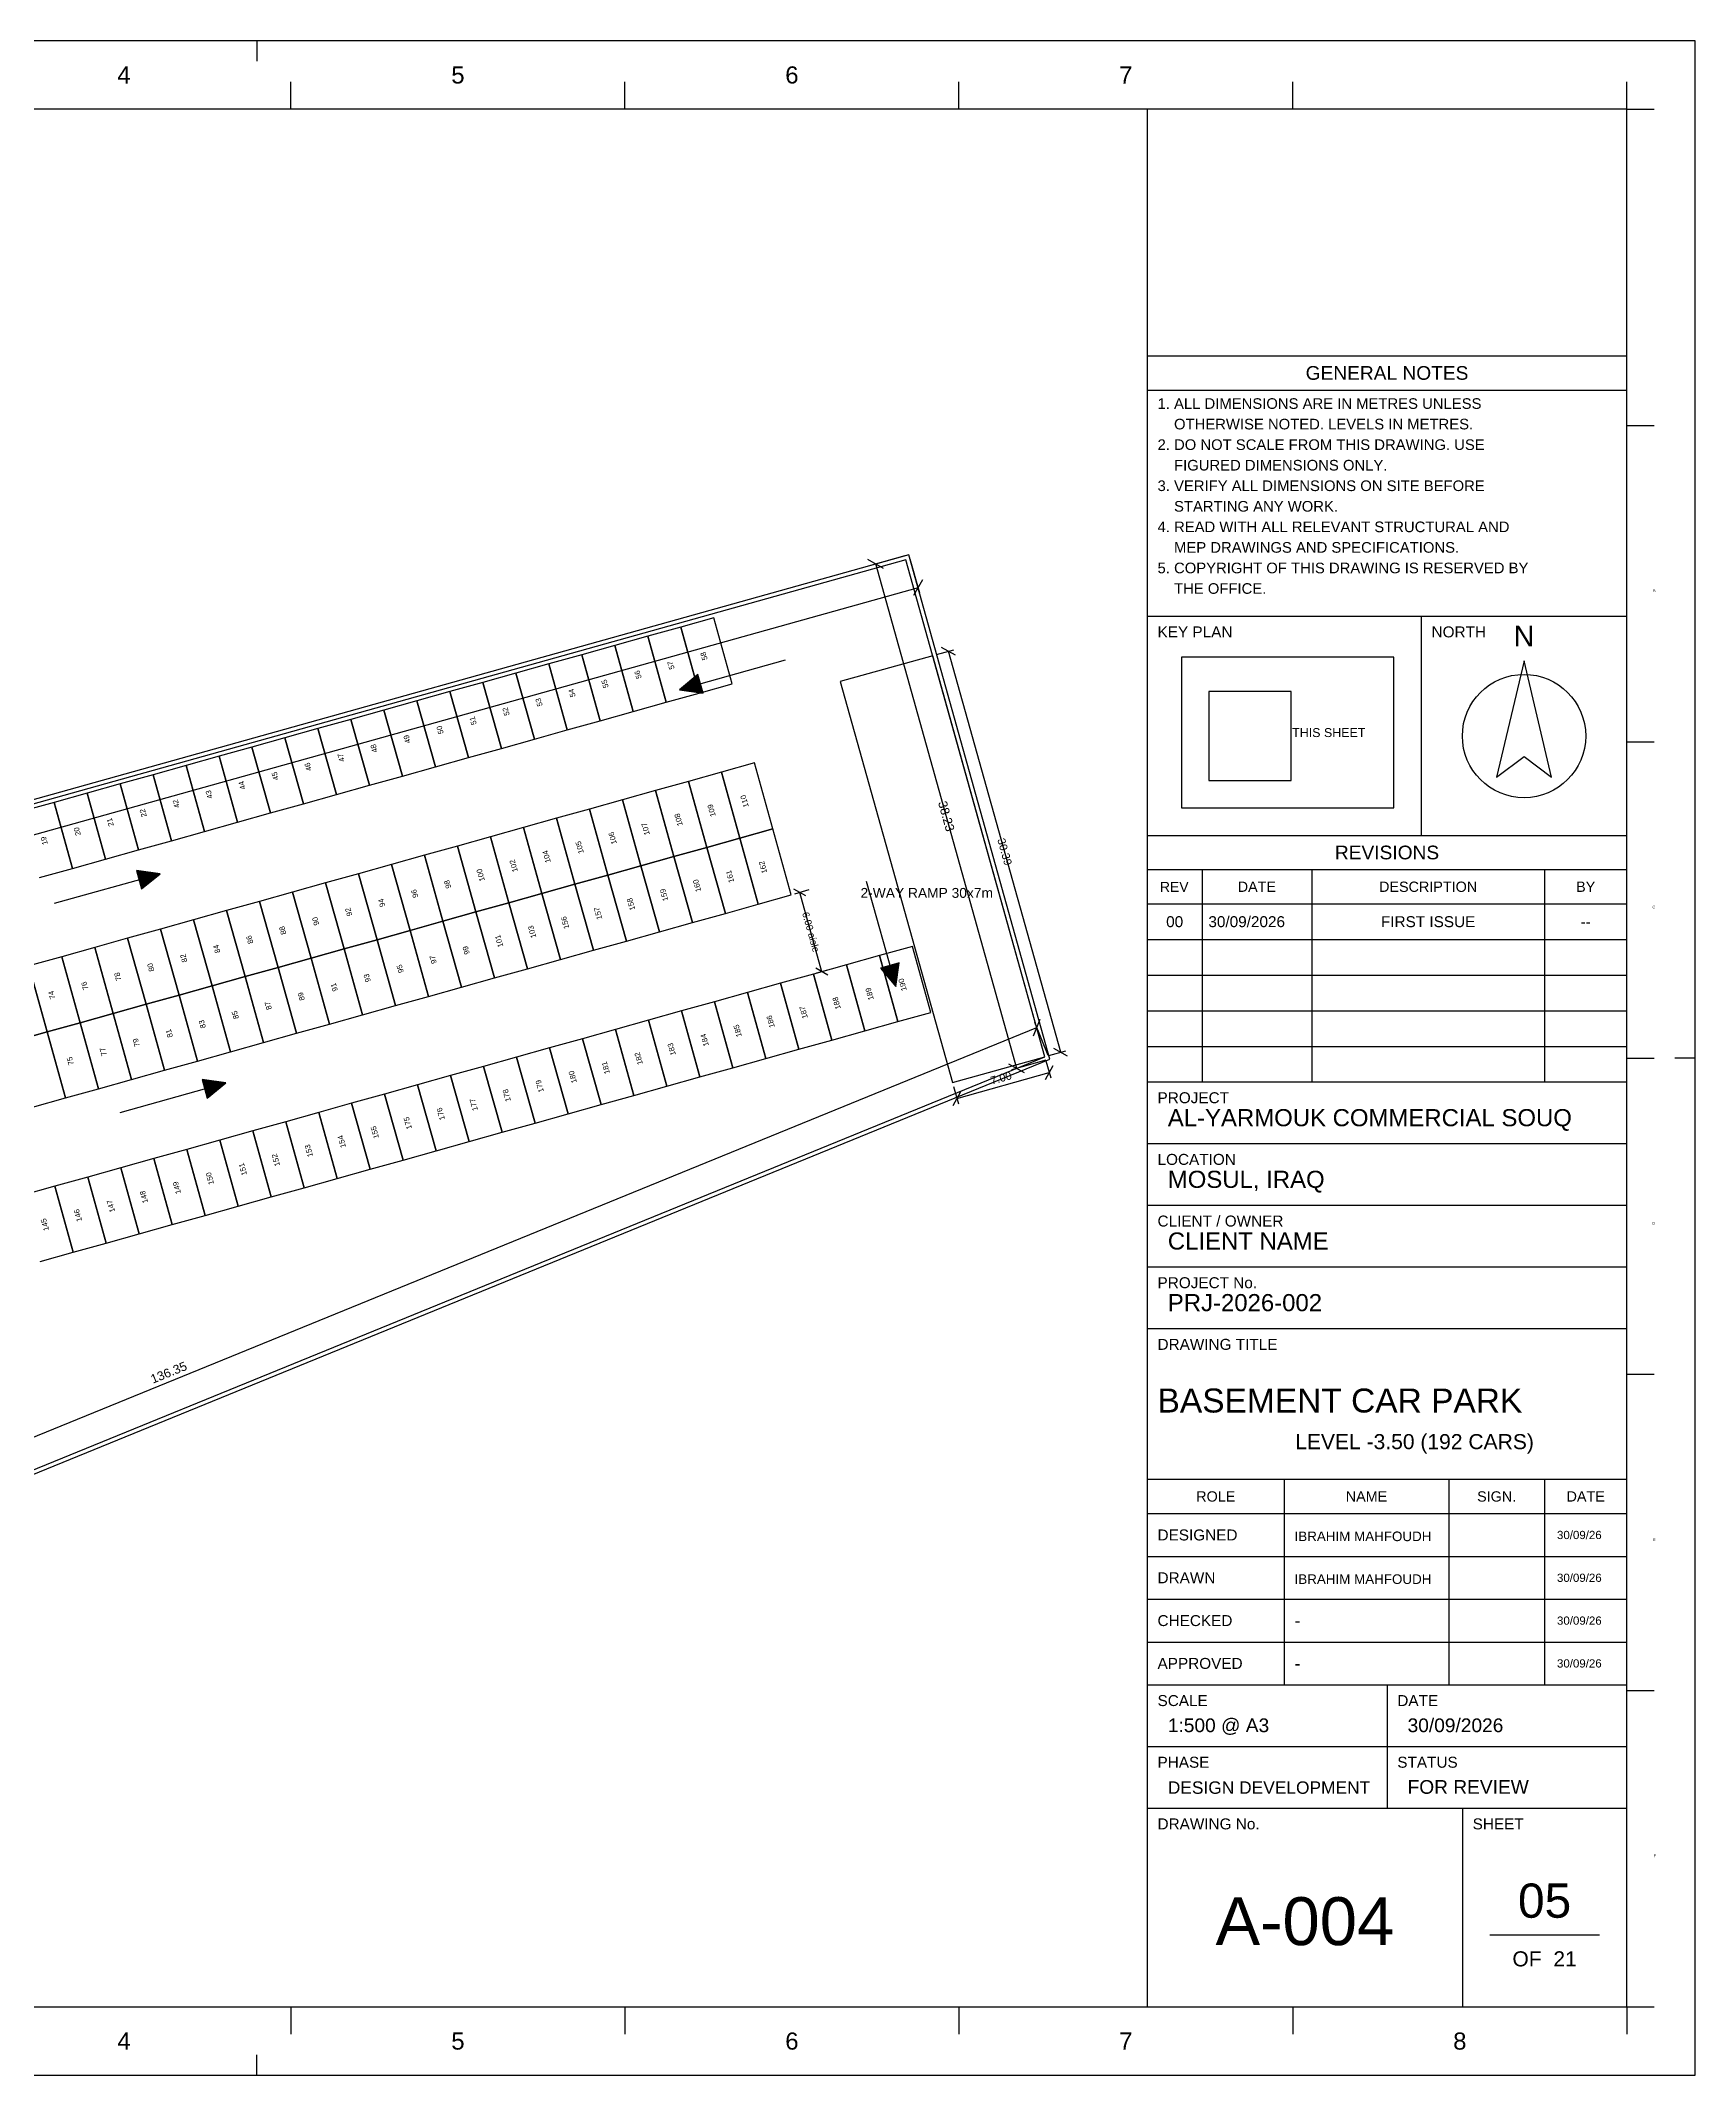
# Model space of a CAD drawing. Header units: metres. Extents: x 0 to 3661, y -5 to 371.
# Drawn here: x 2280.9 to 2401.7, y -5.1 to 143.4 of the extents above; entities that cross this region are included whole.
import ezdxf
from ezdxf.enums import TextEntityAlignment as Align

# ---------------------------------------------------------------- set-up
doc = ezdxf.new("R2010")
doc.units = ezdxf.units.M
doc.header["$MEASUREMENT"] = 0
for name, color, linetype in [('A3_FRAME', 7, 'Continuous'), ('A3_SHEET', 7, 'Continuous'), ('B-ARROW', 3, 'Continuous'), ('B-ARROW-FILL', 97, 'Continuous'), ('B-NUM', 7, 'Continuous'), ('B-RAMP', 30, 'Continuous'), ('B-STALLS', 8, 'Continuous'), ('B-WALL', 7, 'Continuous'), ('DIM', 1, 'Continuous'), ('TB_FIELDS', 7, 'Continuous'), ('TB_HEADINGS', 7, 'Continuous'), ('TB_LABELS', 7, 'Continuous'), ('TB_LINES_THICK', 7, 'Continuous'), ('TB_LINES_THIN', 7, 'Continuous'), ('TB_SYMBOLS', 7, 'Continuous'), ('TEXT', 7, 'Continuous')]:
    doc.layers.add(name, color=color, linetype=linetype)
doc.styles.get("Standard").update_dxf_attribs({"font": 'arial.ttf'})

msp = doc.modelspace()

# ---------------------------------------------------------------- linework, layer by layer
at = {"layer": 'A3_FRAME'}
for p, q in [((2296.695, 143.385), (2296.695, 141.885)), ((2401.695, 69.135), (2400.195, 69.135)), ((2296.695, -5.115), (2296.695, -3.615))]:
    msp.add_line(p, q, dxfattribs=at)
for points in [[(2201.695, -0.115), (2396.695, -0.115), (2396.695, 138.385), (2201.695, 138.385)], [(2361.695, -0.115), (2396.695, -0.115), (2396.695, 138.385), (2361.695, 138.385)]]:
    msp.add_lwpolyline(points, close=True, dxfattribs=at)
at = {"layer": 'A3_SHEET'}
msp.add_lwpolyline([(2191.695, -5.115), (2401.695, -5.115), (2401.695, 143.385), (2191.695, 143.385)], close=True, dxfattribs=at)
at = {"layer": 'B-ARROW'}
for p, q in [((2335.256, 98.164), (2327.552, 96.008)), ((2281.946, 80.43), (2289.65, 82.585)), ((2341.185, 82.05), (2343.34, 74.346)), ((2286.738, 65.156), (2294.442, 67.312))]:
    msp.add_line(p, q, dxfattribs=at)
for points in [[(2327.552, 96.008), (2329.281, 95.765), (2328.904, 97.114)], [(2289.65, 82.585), (2287.92, 82.828), (2288.298, 81.48)], [(2343.34, 74.346), (2343.583, 76.075), (2342.235, 75.698)], [(2294.442, 67.312), (2292.713, 67.555), (2293.09, 66.206)]]:
    msp.add_lwpolyline(points, close=True, dxfattribs=at)
at = {"layer": 'B-ARROW-FILL'}
for points in [[(2327.552, 96.008), (2329.281, 95.765), (2328.904, 97.114)], [(2289.65, 82.585), (2287.92, 82.828), (2288.298, 81.48)], [(2343.34, 74.346), (2343.583, 76.075), (2342.235, 75.698)], [(2294.442, 67.312), (2292.713, 67.555), (2293.09, 66.206)]]:
    msp.add_solid(points, dxfattribs=at)
at = {"layer": 'B-RAMP'}
for p, q in [((2346.034, 98.495), (2339.292, 96.609)), ((2349.477, 86.186), (2346.034, 98.495)), ((2339.292, 96.609), (2347.48, 67.341)), ((2347.48, 67.341), (2354.217, 69.226))]:
    msp.add_line(p, q, dxfattribs=at)
msp.add_lwpolyline([(2347.48, 67.341), (2354.222, 69.227), (2346.034, 98.495), (2339.292, 96.609)], close=True, dxfattribs=at)
at = {"layer": 'B-STALLS'}
for p, q in [((2330.057, 101.263), (2327.65, 100.589)), ((2331.404, 96.447), (2330.057, 101.263)), ((2325.242, 99.915), (2322.834, 99.242)), ((2327.65, 100.589), (2325.242, 99.915)), ((2326.589, 95.1), (2325.242, 99.915)), ((2325.242, 99.915), (2326.589, 95.1)), ((2328.997, 95.774), (2327.65, 100.589)), ((2327.65, 100.589), (2328.997, 95.774)), ((2320.427, 98.568), (2318.019, 97.895)), ((2322.834, 99.242), (2320.427, 98.568)), ((2321.774, 93.753), (2320.427, 98.568)), ((2320.427, 98.568), (2321.774, 93.753)), ((2324.181, 94.427), (2322.834, 99.242)), ((2322.834, 99.242), (2324.181, 94.427)), ((2313.204, 96.548), (2310.797, 95.874)), ((2315.612, 97.221), (2313.204, 96.548)), ((2314.551, 91.733), (2313.204, 96.548)), ((2313.204, 96.548), (2314.551, 91.733)), ((2318.019, 97.895), (2315.612, 97.221)), ((2316.959, 92.406), (2315.612, 97.221)), ((2315.612, 97.221), (2316.959, 92.406)), ((2319.366, 93.08), (2318.019, 97.895)), ((2318.019, 97.895), (2319.366, 93.08)), ((2308.389, 95.2), (2305.981, 94.527)), ((2310.797, 95.874), (2308.389, 95.2)), ((2309.736, 90.385), (2308.389, 95.2)), ((2308.389, 95.2), (2309.736, 90.385)), ((2312.144, 91.059), (2310.797, 95.874)), ((2310.797, 95.874), (2312.144, 91.059)), ((2324.181, 94.427), (2326.589, 95.1)), ((2326.589, 95.1), (2328.997, 95.774)), ((2328.997, 95.774), (2331.404, 96.447)), ((2303.574, 93.853), (2301.166, 93.18)), ((2305.981, 94.527), (2303.574, 93.853)), ((2304.921, 89.038), (2303.574, 93.853)), ((2303.574, 93.853), (2304.921, 89.038)), ((2307.329, 89.712), (2305.981, 94.527)), ((2305.981, 94.527), (2307.329, 89.712)), ((2319.366, 93.08), (2321.774, 93.753)), ((2321.774, 93.753), (2324.181, 94.427)), ((2298.759, 92.506), (2296.351, 91.833)), ((2301.166, 93.18), (2298.759, 92.506)), ((2300.106, 87.691), (2298.759, 92.506)), ((2298.759, 92.506), (2300.106, 87.691)), ((2302.514, 88.365), (2301.166, 93.18)), ((2301.166, 93.18), (2302.514, 88.365)), ((2314.551, 91.733), (2316.959, 92.406)), ((2316.959, 92.406), (2319.366, 93.08)), ((2293.944, 91.159), (2291.536, 90.486)), ((2296.351, 91.833), (2293.944, 91.159)), ((2295.291, 86.344), (2293.944, 91.159)), ((2293.944, 91.159), (2295.291, 86.344)), ((2297.698, 87.018), (2296.351, 91.833)), ((2296.351, 91.833), (2297.698, 87.018)), ((2309.736, 90.385), (2312.144, 91.059)), ((2312.144, 91.059), (2314.551, 91.733)), ((2333.021, 90.669), (2330.613, 89.996)), ((2334.368, 85.854), (2333.021, 90.669)), ((2286.721, 89.139), (2284.313, 88.465)), ((2289.129, 89.812), (2286.721, 89.139)), ((2288.068, 84.323), (2286.721, 89.139)), ((2286.721, 89.139), (2288.068, 84.323)), ((2291.536, 90.486), (2289.129, 89.812)), ((2290.476, 84.997), (2289.129, 89.812)), ((2289.129, 89.812), (2290.476, 84.997)), ((2292.883, 85.67), (2291.536, 90.486)), ((2291.536, 90.486), (2292.883, 85.67)), ((2304.921, 89.038), (2307.329, 89.712)), ((2307.329, 89.712), (2309.736, 90.385)), ((2328.206, 89.322), (2325.798, 88.649)), ((2330.613, 89.996), (2328.206, 89.322)), ((2329.553, 84.507), (2328.206, 89.322)), ((2328.206, 89.322), (2329.553, 84.507)), ((2331.96, 85.181), (2330.613, 89.996)), ((2330.613, 89.996), (2331.96, 85.181)), ((2281.906, 87.791), (2279.498, 87.118)), ((2284.313, 88.465), (2281.906, 87.791)), ((2283.253, 82.976), (2281.906, 87.791)), ((2281.906, 87.791), (2283.253, 82.976)), ((2285.661, 83.65), (2284.313, 88.465)), ((2284.313, 88.465), (2285.661, 83.65)), ((2297.698, 87.018), (2300.106, 87.691)), ((2300.106, 87.691), (2302.514, 88.365)), ((2302.514, 88.365), (2304.921, 89.038)), ((2323.391, 87.975), (2320.983, 87.301)), ((2325.798, 88.649), (2323.391, 87.975)), ((2324.738, 83.16), (2323.391, 87.975)), ((2323.391, 87.975), (2324.738, 83.16)), ((2327.145, 83.834), (2325.798, 88.649)), ((2325.798, 88.649), (2327.145, 83.834)), ((2292.883, 85.67), (2295.291, 86.344)), ((2295.291, 86.344), (2297.698, 87.018)), ((2318.575, 86.628), (2316.168, 85.954)), ((2320.983, 87.301), (2318.575, 86.628)), ((2319.922, 81.813), (2318.575, 86.628)), ((2318.575, 86.628), (2319.922, 81.813)), ((2322.33, 82.486), (2320.983, 87.301)), ((2320.983, 87.301), (2322.33, 82.486)), ((2288.068, 84.323), (2290.476, 84.997)), ((2290.476, 84.997), (2292.883, 85.67)), ((2313.76, 85.281), (2311.353, 84.607)), ((2316.168, 85.954), (2313.76, 85.281)), ((2315.107, 80.466), (2313.76, 85.281)), ((2313.76, 85.281), (2315.107, 80.466)), ((2317.515, 81.139), (2316.168, 85.954)), ((2316.168, 85.954), (2317.515, 81.139)), ((2329.553, 84.507), (2331.96, 85.181)), ((2331.96, 85.181), (2329.553, 84.507)), ((2331.96, 85.181), (2334.368, 85.854)), ((2334.368, 85.854), (2331.96, 85.181)), ((2333.307, 80.365), (2331.96, 85.181)), ((2331.96, 85.181), (2333.307, 80.365)), ((2335.715, 81.039), (2334.368, 85.854)), ((2283.253, 82.976), (2285.661, 83.65)), ((2285.661, 83.65), (2288.068, 84.323)), ((2306.538, 83.26), (2304.13, 82.587)), ((2308.945, 83.934), (2306.538, 83.26)), ((2307.885, 78.445), (2306.538, 83.26)), ((2306.538, 83.26), (2307.885, 78.445)), ((2311.353, 84.607), (2308.945, 83.934)), ((2310.292, 79.119), (2308.945, 83.934)), ((2308.945, 83.934), (2310.292, 79.119)), ((2312.7, 79.792), (2311.353, 84.607)), ((2311.353, 84.607), (2312.7, 79.792)), ((2324.738, 83.16), (2327.145, 83.834)), ((2327.145, 83.834), (2324.738, 83.16)), ((2327.145, 83.834), (2329.553, 84.507)), ((2329.553, 84.507), (2327.145, 83.834)), ((2328.492, 79.018), (2327.145, 83.834)), ((2327.145, 83.834), (2328.492, 79.018)), ((2330.9, 79.692), (2329.553, 84.507)), ((2329.553, 84.507), (2330.9, 79.692)), ((2280.845, 82.303), (2283.253, 82.976)), ((2301.722, 81.913), (2299.315, 81.24)), ((2304.13, 82.587), (2301.722, 81.913)), ((2303.07, 77.098), (2301.722, 81.913)), ((2301.722, 81.913), (2303.07, 77.098)), ((2305.477, 77.771), (2304.13, 82.587)), ((2304.13, 82.587), (2305.477, 77.771)), ((2317.515, 81.139), (2319.922, 81.813)), ((2319.922, 81.813), (2317.515, 81.139)), ((2319.922, 81.813), (2322.33, 82.486)), ((2322.33, 82.486), (2319.922, 81.813)), ((2321.27, 76.998), (2319.922, 81.813)), ((2319.922, 81.813), (2321.27, 76.998)), ((2322.33, 82.486), (2324.738, 83.16)), ((2324.738, 83.16), (2322.33, 82.486)), ((2323.677, 77.671), (2322.33, 82.486)), ((2322.33, 82.486), (2323.677, 77.671)), ((2326.085, 78.345), (2324.738, 83.16)), ((2324.738, 83.16), (2326.085, 78.345)), ((2296.907, 80.566), (2294.5, 79.892)), ((2299.315, 81.24), (2296.907, 80.566)), ((2298.255, 75.751), (2296.907, 80.566)), ((2296.907, 80.566), (2298.255, 75.751)), ((2300.662, 76.424), (2299.315, 81.24)), ((2299.315, 81.24), (2300.662, 76.424)), ((2312.7, 79.792), (2315.107, 80.466)), ((2315.107, 80.466), (2312.7, 79.792)), ((2315.107, 80.466), (2317.515, 81.139)), ((2317.515, 81.139), (2315.107, 80.466)), ((2316.454, 75.651), (2315.107, 80.466)), ((2315.107, 80.466), (2316.454, 75.651)), ((2318.862, 76.324), (2317.515, 81.139)), ((2317.515, 81.139), (2318.862, 76.324)), ((2330.9, 79.692), (2333.307, 80.365)), ((2333.307, 80.365), (2335.715, 81.039)), ((2292.092, 79.219), (2289.685, 78.545)), ((2294.5, 79.892), (2292.092, 79.219)), ((2293.439, 74.404), (2292.092, 79.219)), ((2292.092, 79.219), (2293.439, 74.404)), ((2295.847, 75.077), (2294.5, 79.892)), ((2294.5, 79.892), (2295.847, 75.077)), ((2307.885, 78.445), (2310.292, 79.119)), ((2310.292, 79.119), (2307.885, 78.445)), ((2310.292, 79.119), (2312.7, 79.792)), ((2312.7, 79.792), (2310.292, 79.119)), ((2311.639, 74.304), (2310.292, 79.119)), ((2310.292, 79.119), (2311.639, 74.304)), ((2314.047, 74.977), (2312.7, 79.792)), ((2312.7, 79.792), (2314.047, 74.977)), ((2326.085, 78.345), (2328.492, 79.018)), ((2328.492, 79.018), (2330.9, 79.692)), ((2287.277, 77.872), (2284.87, 77.198)), ((2289.685, 78.545), (2287.277, 77.872)), ((2288.624, 73.057), (2287.277, 77.872)), ((2287.277, 77.872), (2288.624, 73.057)), ((2291.032, 73.73), (2289.685, 78.545)), ((2289.685, 78.545), (2291.032, 73.73)), ((2303.07, 77.098), (2305.477, 77.771)), ((2305.477, 77.771), (2303.07, 77.098)), ((2305.477, 77.771), (2307.885, 78.445)), ((2307.885, 78.445), (2305.477, 77.771)), ((2306.824, 72.956), (2305.477, 77.771)), ((2305.477, 77.771), (2306.824, 72.956)), ((2309.232, 73.63), (2307.885, 78.445)), ((2307.885, 78.445), (2309.232, 73.63)), ((2321.27, 76.998), (2323.677, 77.671)), ((2323.677, 77.671), (2326.085, 78.345)), ((2344.554, 77.282), (2342.147, 76.608)), ((2345.901, 72.466), (2344.554, 77.282)), ((2282.462, 76.525), (2280.054, 75.851)), ((2281.402, 71.036), (2280.054, 75.851)), ((2280.054, 75.851), (2281.402, 71.036)), ((2284.87, 77.198), (2282.462, 76.525)), ((2283.809, 71.71), (2282.462, 76.525)), ((2282.462, 76.525), (2283.809, 71.71)), ((2286.217, 72.383), (2284.87, 77.198)), ((2284.87, 77.198), (2286.217, 72.383)), ((2295.847, 75.077), (2298.255, 75.751)), ((2298.255, 75.751), (2295.847, 75.077)), ((2298.255, 75.751), (2300.662, 76.424)), ((2300.662, 76.424), (2298.255, 75.751)), ((2299.602, 70.936), (2298.255, 75.751)), ((2298.255, 75.751), (2299.602, 70.936)), ((2300.662, 76.424), (2303.07, 77.098)), ((2303.07, 77.098), (2300.662, 76.424)), ((2302.009, 71.609), (2300.662, 76.424)), ((2300.662, 76.424), (2302.009, 71.609)), ((2304.417, 72.283), (2303.07, 77.098)), ((2303.07, 77.098), (2304.417, 72.283)), ((2316.454, 75.651), (2318.862, 76.324)), ((2318.862, 76.324), (2321.27, 76.998)), ((2339.739, 75.935), (2337.331, 75.261)), ((2342.147, 76.608), (2339.739, 75.935)), ((2341.086, 71.119), (2339.739, 75.935)), ((2339.739, 75.935), (2341.086, 71.119)), ((2343.494, 71.793), (2342.147, 76.608)), ((2342.147, 76.608), (2343.494, 71.793)), ((2291.032, 73.73), (2293.439, 74.404)), ((2293.439, 74.404), (2291.032, 73.73)), ((2293.439, 74.404), (2295.847, 75.077)), ((2295.847, 75.077), (2293.439, 74.404)), ((2294.786, 69.589), (2293.439, 74.404)), ((2293.439, 74.404), (2294.786, 69.589)), ((2297.194, 70.262), (2295.847, 75.077)), ((2295.847, 75.077), (2297.194, 70.262)), ((2309.232, 73.63), (2311.639, 74.304)), ((2311.639, 74.304), (2314.047, 74.977)), ((2314.047, 74.977), (2316.454, 75.651)), ((2334.924, 74.587), (2332.516, 73.914)), ((2337.331, 75.261), (2334.924, 74.587)), ((2336.271, 69.772), (2334.924, 74.587)), ((2334.924, 74.587), (2336.271, 69.772)), ((2338.679, 70.446), (2337.331, 75.261)), ((2337.331, 75.261), (2338.679, 70.446)), ((2286.217, 72.383), (2288.624, 73.057)), ((2288.624, 73.057), (2286.217, 72.383)), ((2288.624, 73.057), (2291.032, 73.73)), ((2291.032, 73.73), (2288.624, 73.057)), ((2289.971, 68.241), (2288.624, 73.057)), ((2288.624, 73.057), (2289.971, 68.241)), ((2292.379, 68.915), (2291.032, 73.73)), ((2291.032, 73.73), (2292.379, 68.915)), ((2304.417, 72.283), (2306.824, 72.956)), ((2306.824, 72.956), (2309.232, 73.63)), ((2330.109, 73.24), (2327.701, 72.567)), ((2332.516, 73.914), (2330.109, 73.24)), ((2331.456, 68.425), (2330.109, 73.24)), ((2330.109, 73.24), (2331.456, 68.425)), ((2333.863, 69.099), (2332.516, 73.914)), ((2332.516, 73.914), (2333.863, 69.099)), ((2281.402, 71.036), (2283.809, 71.71)), ((2283.809, 71.71), (2281.402, 71.036)), ((2283.809, 71.71), (2286.217, 72.383)), ((2286.217, 72.383), (2283.809, 71.71)), ((2285.156, 66.894), (2283.809, 71.71)), ((2283.809, 71.71), (2285.156, 66.894)), ((2287.564, 67.568), (2286.217, 72.383)), ((2286.217, 72.383), (2287.564, 67.568)), ((2299.602, 70.936), (2302.009, 71.609)), ((2302.009, 71.609), (2304.417, 72.283)), ((2325.294, 71.893), (2322.886, 71.22)), ((2327.701, 72.567), (2325.294, 71.893)), ((2326.641, 67.078), (2325.294, 71.893)), ((2325.294, 71.893), (2326.641, 67.078)), ((2329.048, 67.752), (2327.701, 72.567)), ((2327.701, 72.567), (2329.048, 67.752)), ((2341.086, 71.119), (2343.494, 71.793)), ((2343.494, 71.793), (2345.901, 72.466)), ((2278.994, 70.362), (2281.402, 71.036)), ((2281.402, 71.036), (2278.994, 70.362)), ((2282.749, 66.221), (2281.402, 71.036)), ((2281.402, 71.036), (2282.749, 66.221)), ((2294.786, 69.589), (2297.194, 70.262)), ((2297.194, 70.262), (2299.602, 70.936)), ((2318.071, 69.872), (2315.663, 69.199)), ((2320.479, 70.546), (2318.071, 69.872)), ((2319.418, 65.057), (2318.071, 69.872)), ((2318.071, 69.872), (2319.418, 65.057)), ((2322.886, 71.22), (2320.479, 70.546)), ((2321.826, 65.731), (2320.479, 70.546)), ((2320.479, 70.546), (2321.826, 65.731)), ((2324.233, 66.405), (2322.886, 71.22)), ((2322.886, 71.22), (2324.233, 66.405)), ((2336.271, 69.772), (2338.679, 70.446)), ((2338.679, 70.446), (2341.086, 71.119)), ((2289.971, 68.241), (2292.379, 68.915)), ((2292.379, 68.915), (2294.786, 69.589)), ((2313.256, 68.525), (2310.848, 67.852)), ((2315.663, 69.199), (2313.256, 68.525)), ((2314.603, 63.71), (2313.256, 68.525)), ((2313.256, 68.525), (2314.603, 63.71)), ((2317.011, 64.384), (2315.663, 69.199)), ((2315.663, 69.199), (2317.011, 64.384)), ((2329.048, 67.752), (2331.456, 68.425)), ((2331.456, 68.425), (2333.863, 69.099)), ((2333.863, 69.099), (2336.271, 69.772)), ((2282.749, 66.221), (2285.156, 66.894)), ((2285.156, 66.894), (2287.564, 67.568)), ((2287.564, 67.568), (2289.971, 68.241)), ((2308.441, 67.178), (2306.033, 66.505)), ((2310.848, 67.852), (2308.441, 67.178)), ((2309.788, 62.363), (2308.441, 67.178)), ((2308.441, 67.178), (2309.788, 62.363)), ((2312.195, 63.037), (2310.848, 67.852)), ((2310.848, 67.852), (2312.195, 63.037)), ((2324.233, 66.405), (2326.641, 67.078)), ((2326.641, 67.078), (2329.048, 67.752)), ((2280.341, 65.547), (2282.749, 66.221)), ((2303.626, 65.831), (2301.218, 65.158)), ((2306.033, 66.505), (2303.626, 65.831)), ((2304.973, 61.016), (2303.626, 65.831)), ((2303.626, 65.831), (2304.973, 61.016)), ((2307.38, 61.69), (2306.033, 66.505)), ((2306.033, 66.505), (2307.38, 61.69)), ((2319.418, 65.057), (2321.826, 65.731)), ((2321.826, 65.731), (2324.233, 66.405)), ((2298.811, 64.484), (2296.403, 63.811)), ((2301.218, 65.158), (2298.811, 64.484)), ((2300.158, 59.669), (2298.811, 64.484)), ((2298.811, 64.484), (2300.158, 59.669)), ((2302.565, 60.342), (2301.218, 65.158)), ((2301.218, 65.158), (2302.565, 60.342)), ((2314.603, 63.71), (2317.011, 64.384)), ((2317.011, 64.384), (2319.418, 65.057)), ((2291.588, 62.463), (2289.18, 61.79)), ((2293.995, 63.137), (2291.588, 62.463)), ((2292.935, 57.648), (2291.588, 62.463)), ((2291.588, 62.463), (2292.935, 57.648)), ((2296.403, 63.811), (2293.995, 63.137)), ((2295.343, 58.322), (2293.995, 63.137)), ((2293.995, 63.137), (2295.343, 58.322)), ((2297.75, 58.995), (2296.403, 63.811)), ((2296.403, 63.811), (2297.75, 58.995)), ((2309.788, 62.363), (2312.195, 63.037)), ((2312.195, 63.037), (2314.603, 63.71)), ((2286.773, 61.116), (2284.365, 60.443)), ((2289.18, 61.79), (2286.773, 61.116)), ((2288.12, 56.301), (2286.773, 61.116)), ((2286.773, 61.116), (2288.12, 56.301)), ((2290.527, 56.975), (2289.18, 61.79)), ((2289.18, 61.79), (2290.527, 56.975)), ((2302.565, 60.342), (2304.973, 61.016)), ((2304.973, 61.016), (2307.38, 61.69)), ((2307.38, 61.69), (2309.788, 62.363)), ((2281.958, 59.769), (2279.55, 59.096)), ((2284.365, 60.443), (2281.958, 59.769)), ((2283.305, 54.954), (2281.958, 59.769)), ((2281.958, 59.769), (2283.305, 54.954)), ((2285.712, 55.628), (2284.365, 60.443)), ((2284.365, 60.443), (2285.712, 55.628)), ((2297.75, 58.995), (2300.158, 59.669)), ((2300.158, 59.669), (2302.565, 60.342)), ((2292.935, 57.648), (2295.343, 58.322)), ((2295.343, 58.322), (2297.75, 58.995)), ((2288.12, 56.301), (2290.527, 56.975)), ((2290.527, 56.975), (2292.935, 57.648)), ((2280.897, 54.281), (2283.305, 54.954)), ((2283.305, 54.954), (2285.712, 55.628)), ((2285.712, 55.628), (2288.12, 56.301))]:
    msp.add_line(p, q, dxfattribs=at)
at = {"layer": 'B-WALL'}
for points in [[(2206.506, 67.321), (2221.301, 15.534), (2228.345, 17.509), (2354.578, 69.047), (2344.288, 105.868)], [(2206.878, 67.113), (2221.508, 15.903), (2228.248, 17.793), (2354.218, 69.223), (2344.08, 105.498)]]:
    msp.add_lwpolyline(points, close=True, dxfattribs=at)
at = {"layer": 'DIM'}
for p, q in [((2342.451, 104.874), (2341.31, 105.516)), ((2343.999, 105.787), (2341.495, 105.087)), ((2344.369, 105.579), (2345.069, 103.075)), ((2352.171, 68.374), (2341.88, 105.195)), ((2345.283, 104.031), (2344.641, 102.89)), ((2344.962, 103.46), (2207.18, 64.913)), ((2346.322, 98.575), (2347.574, 98.926)), ((2347.696, 98.532), (2346.682, 99.103)), ((2355.377, 69.55), (2347.189, 98.818)), ((2336.775, 80.962), (2335.888, 81.461)), ((2337.005, 81.4), (2335.946, 81.104)), ((2337.948, 75.433), (2336.331, 81.211)), ((2338.391, 75.184), (2337.504, 75.683)), ((2338.622, 75.622), (2337.563, 75.326)), ((2227.4, 19.824), (2353.633, 71.361)), ((2353.38, 70.758), (2353.887, 71.965)), ((2354.465, 69.324), (2353.482, 71.732)), ((2355.884, 69.265), (2354.87, 69.836)), ((2352.741, 68.053), (2351.6, 68.695)), ((2354.289, 68.966), (2351.785, 68.266)), ((2354.26, 67.564), (2354.83, 68.578)), ((2354.302, 68.938), (2354.653, 67.686)), ((2354.511, 69.308), (2355.762, 69.658)), ((2347.561, 67.052), (2347.912, 65.8)), ((2347.804, 66.185), (2354.545, 68.071)), ((2347.518, 65.678), (2348.089, 66.692))]:
    msp.add_line(p, q, dxfattribs=at)
at = {"layer": 'TB_LINES_THICK'}
for p, q in [((2361.695, 120.385), (2396.695, 120.385)), ((2361.695, 101.385), (2396.695, 101.385)), ((2361.695, 85.385), (2396.695, 85.385)), ((2361.695, 67.385), (2396.695, 67.385)), ((2361.695, 49.385), (2396.695, 49.385)), ((2361.695, 38.385), (2396.695, 38.385)), ((2361.695, 23.385), (2396.695, 23.385)), ((2361.695, 14.385), (2396.695, 14.385))]:
    msp.add_line(p, q, dxfattribs=at)
at = {"layer": 'TB_LINES_THIN'}
for p, q in [((2299.195, 138.385), (2299.195, 140.385)), ((2323.57, 138.385), (2323.57, 140.385)), ((2347.945, 138.385), (2347.945, 140.385)), ((2372.32, 138.385), (2372.32, 140.385)), ((2396.695, 138.385), (2396.695, 140.385)), ((2396.695, 138.385), (2398.695, 138.385)), ((2361.695, 117.885), (2396.695, 117.885)), ((2396.695, 115.302), (2398.695, 115.302)), ((2381.695, 101.385), (2381.695, 85.385)), ((2396.695, 92.218), (2398.695, 92.218)), ((2361.695, 82.885), (2396.695, 82.885)), ((2365.695, 82.885), (2365.695, 67.385)), ((2373.695, 82.885), (2373.695, 67.385)), ((2390.695, 82.885), (2390.695, 67.385)), ((2361.695, 80.385), (2396.695, 80.385)), ((2361.695, 77.785), (2396.695, 77.785)), ((2361.695, 75.185), (2396.695, 75.185)), ((2361.695, 72.585), (2396.695, 72.585)), ((2361.695, 69.985), (2396.695, 69.985)), ((2396.695, 69.135), (2398.695, 69.135)), ((2361.695, 62.885), (2396.695, 62.885)), ((2361.695, 58.385), (2396.695, 58.385)), ((2361.695, 53.885), (2396.695, 53.885)), ((2396.695, 46.052), (2398.695, 46.052)), ((2371.695, 38.385), (2371.695, 23.385)), ((2383.695, 38.385), (2383.695, 23.385)), ((2390.695, 38.385), (2390.695, 23.385)), ((2361.695, 35.885), (2396.695, 35.885)), ((2361.695, 32.76), (2396.695, 32.76)), ((2361.695, 29.635), (2396.695, 29.635)), ((2361.695, 26.51), (2396.695, 26.51)), ((2379.195, 23.385), (2379.195, 14.385)), ((2396.695, 22.968), (2398.695, 22.968)), ((2361.695, 18.885), (2396.695, 18.885)), ((2384.695, 14.385), (2384.695, -0.115)), ((2386.695, 5.135), (2394.695, 5.135)), ((2299.195, -0.115), (2299.195, -2.115)), ((2323.57, -0.115), (2323.57, -2.115)), ((2347.945, -0.115), (2347.945, -2.115)), ((2372.32, -0.115), (2372.32, -2.115)), ((2396.695, -0.115), (2396.695, -2.115)), ((2396.695, -0.115), (2398.695, -0.115))]:
    msp.add_line(p, q, dxfattribs=at)
for points in [[(2364.195, 87.385), (2379.695, 87.385), (2379.695, 98.385), (2364.195, 98.385)], [(2366.195, 89.385), (2372.195, 89.385), (2372.195, 95.885), (2366.195, 95.885)]]:
    msp.add_lwpolyline(points, close=True, dxfattribs=at)
at = {"layer": 'TB_SYMBOLS'}
msp.add_lwpolyline([(2389.195, 98.135), (2387.195, 89.635), (2389.195, 91.135), (2391.195, 89.635)], close=True, dxfattribs=at)
msp.add_circle((2389.195, 92.635), 4.5, dxfattribs=at)

# ---------------------------------------------------------------- texts
at = {"layer": 'B-NUM'}
for s, p in [('57', (2327.119, 97.845)), ('58', (2329.527, 98.518)), ('55', (2322.304, 96.497)), ('56', (2324.712, 97.171)), ('53', (2317.489, 95.15)), ('54', (2319.897, 95.824)), ('51', (2312.674, 93.803)), ('52', (2315.081, 94.477)), ('49', (2307.859, 92.456)), ('50', (2310.266, 93.13)), ('46', (2300.636, 90.436)), ('47', (2303.044, 91.109)), ('48', (2305.451, 91.783)), ('44', (2295.821, 89.088)), ('45', (2298.229, 89.762)), ('42', (2291.006, 87.741)), ('43', (2293.413, 88.415)), ('109', (2330.083, 87.251)), ('110', (2332.49, 87.925)), ('21', (2286.191, 86.394)), ('22', (2288.598, 87.068)), ('107', (2325.268, 85.904)), ('108', (2327.675, 86.578)), ('19', (2281.376, 85.047)), ('20', (2283.783, 85.721)), ('105', (2320.453, 84.557)), ('106', (2322.86, 85.231)), ('102', (2315.638, 83.21)), ('104', (2318.045, 83.884)), ('162', (2333.838, 83.11)), ('98', (2310.822, 81.863)), ('100', (2313.23, 82.537)), ('160', (2329.022, 81.763)), ('161', (2331.43, 82.436)), ('94', (2306.007, 80.516)), ('96', (2308.415, 81.189)), ('158', (2324.207, 80.416)), ('159', (2326.615, 81.089)), ('88', (2298.785, 78.495)), ('90', (2301.192, 79.169)), ('92', (2303.6, 79.842)), ('103', (2316.985, 78.395)), ('156', (2319.392, 79.068)), ('157', (2321.8, 79.742)), ('84', (2293.97, 77.148)), ('86', (2296.377, 77.822)), ('99', (2312.17, 77.048)), ('101', (2314.577, 77.721)), ('80', (2289.154, 75.801)), ('82', (2291.562, 76.474)), ('95', (2307.354, 75.701)), ('97', (2309.762, 76.374)), ('76', (2284.339, 74.454)), ('78', (2286.747, 75.127)), ('91', (2302.539, 74.354)), ('93', (2304.947, 75.027)), ('189', (2341.616, 73.864)), ('190', (2344.024, 74.537)), ('74', (2281.932, 73.78)), ('87', (2297.724, 73.007)), ('89', (2300.132, 73.68)), ('187', (2336.801, 72.517)), ('188', (2339.209, 73.19)), ('83', (2292.909, 71.659)), ('85', (2295.317, 72.333)), ('185', (2331.986, 71.169)), ('186', (2334.394, 71.843)), ('77', (2285.686, 69.639)), ('79', (2288.094, 70.312)), ('81', (2290.502, 70.986)), ('183', (2327.171, 69.822)), ('184', (2329.579, 70.496)), ('75', (2283.279, 68.965)), ('181', (2322.356, 68.475)), ('182', (2324.763, 69.149)), ('178', (2315.133, 66.455)), ('179', (2317.541, 67.128)), ('180', (2319.948, 67.802)), ('176', (2310.318, 65.108)), ('177', (2312.726, 65.781)), ('155', (2305.503, 63.76)), ('175', (2307.911, 64.434)), ('153', (2300.688, 62.413)), ('154', (2303.095, 63.087)), ('151', (2295.873, 61.066)), ('152', (2298.28, 61.74)), ('148', (2288.65, 59.045)), ('149', (2291.058, 59.719)), ('150', (2293.465, 60.393)), ('146', (2283.835, 57.698)), ('147', (2286.243, 58.372)), ('145', (2281.427, 57.025))]:
    msp.add_text(s, height=0.396, rotation=105.6299, dxfattribs=at).set_placement(p, align=Align.CENTER)
at = {"layer": 'DIM'}
for s, height, rotation, p in [('38.23', 0.648, -74.3861, (2346.722, 86.699)), ('30.39', 0.576, -74.3701, (2351.014, 84.109)), ('6.00 aisle', 0.504, -74.3701, (2336.904, 78.256)), ('7.00', 0.576, 15.6299, (2351.099, 67.398)), ('136.35', 0.648, 22.2088, (2290.398, 45.884))]:
    msp.add_text(s, height=height, rotation=rotation, dxfattribs=at).set_placement(p, align=Align.CENTER)
at = {"layer": 'TB_FIELDS'}
for s, height, p in [('1. ALL DIMENSIONS ARE IN METRES UNLESS', 0.775, (2362.445, 116.514)), ('    OTHERWISE NOTED. LEVELS IN METRES.', 0.775, (2362.445, 115.014)), ('2. DO NOT SCALE FROM THIS DRAWING. USE', 0.775, (2362.445, 113.514)), ('    FIGURED DIMENSIONS ONLY.', 0.775, (2362.445, 112.014)), ('3. VERIFY ALL DIMENSIONS ON SITE BEFORE', 0.775, (2362.445, 110.514)), ('    STARTING ANY WORK.', 0.775, (2362.445, 109.014)), ('4. READ WITH ALL RELEVANT STRUCTURAL AND', 0.775, (2362.445, 107.514)), ('    MEP DRAWINGS AND SPECIFICATIONS.', 0.775, (2362.445, 106.014)), ('5. COPYRIGHT OF THIS DRAWING IS RESERVED BY', 0.775, (2362.445, 104.514)), ('    THE OFFICE.', 0.775, (2362.445, 103.014)), ('00', 0.8, (2363.074, 78.685)), ('30/09/2026', 0.8, (2366.156, 78.685)), ('FIRST ISSUE', 0.8, (2378.749, 78.685)), ('--', 0.8, (2393.323, 78.685)), ('AL-YARMOUK COMMERCIAL SOUQ', 1.25, (2363.195, 64.155)), ('MOSUL, IRAQ', 1.25, (2363.195, 59.655)), ('CLIENT NAME', 1.25, (2363.195, 55.155)), ('PRJ-2026-002', 1.25, (2363.195, 50.655)), ('LEVEL -3.50 (192 CARS)', 1.1, (2372.491, 40.585)), ('IBRAHIM MAHFOUDH', 0.6997, (2372.445, 33.873)), ('30/09/26', 0.6, (2391.6, 34.023)), ('IBRAHIM MAHFOUDH', 0.6997, (2372.445, 30.748)), ('30/09/26', 0.6, (2391.6, 30.898)), ('30/09/26', 0.6, (2391.6, 27.773)), ('-', 0.9, (2372.445, 27.623)), ('30/09/26', 0.6, (2391.6, 24.648)), ('-', 0.9, (2372.445, 24.498)), ('1:500 @ A3', 1, (2363.195, 19.931)), ('30/09/2026', 1, (2380.695, 19.931)), ('DESIGN DEVELOPMENT', 0.9063, (2363.195, 15.431)), ('FOR REVIEW', 1, (2380.695, 15.431)), ('OF  21', 1.1, (2388.347, 2.835))]:
    msp.add_text(s, height=height, dxfattribs=at).set_placement(p)
at = {"layer": 'TB_HEADINGS'}
for s, height, p in [('GENERAL NOTES', 1, (2373.257, 118.635)), ('REVISIONS', 1, (2375.391, 83.635)), ('BASEMENT CAR PARK', 1.75, (2362.445, 43.26)), ('05', 2.5, (2388.753, 6.385)), ('A-004', 3.5, (2366.675, 4.385))]:
    msp.add_text(s, height=height, dxfattribs=at).set_placement(p)
at = {"layer": 'TB_LABELS'}
for s, height, p in [('4', 1.25, (2286.522, 140.26)), ('5', 1.25, (2310.897, 140.26)), ('6', 1.25, (2335.272, 140.26)), ('7', 1.25, (2359.647, 140.26)), ('B', 0.2, (2398.613, 103.135)), ('KEY PLAN', 0.8, (2362.445, 99.835)), ('NORTH', 0.8, (2382.445, 99.835)), ('THIS SHEET', 0.65, (2372.271, 92.56)), ('REV', 0.7288, (2362.618, 81.26)), ('DATE', 0.75, (2368.298, 81.26)), ('DESCRIPTION', 0.75, (2378.615, 81.26)), ('BY', 0.75, (2392.997, 81.26)), ('C', 0.2, (2398.565, 80.052)), ('PROJECT', 0.8, (2362.445, 65.835)), ('LOCATION', 0.8, (2362.445, 61.335)), ('CLIENT / OWNER', 0.8, (2362.445, 56.835)), ('D', 0.2, (2398.565, 56.968)), ('PROJECT No.', 0.8, (2362.445, 52.335)), ('DRAWING TITLE', 0.8, (2362.445, 47.835)), ('ROLE', 0.75, (2365.269, 36.76)), ('NAME', 0.75, (2376.182, 36.76)), ('SIGN.', 0.75, (2385.769, 36.76)), ('DATE', 0.75, (2392.298, 36.76)), ('DESIGNED', 0.8, (2362.445, 33.923)), ('E', 0.2, (2398.613, 33.885)), ('DRAWN', 0.8, (2362.445, 30.798)), ('CHECKED', 0.8, (2362.445, 27.673)), ('APPROVED', 0.8, (2362.445, 24.548)), ('SCALE', 0.8, (2362.445, 21.835)), ('DATE', 0.8, (2379.945, 21.835)), ('PHASE', 0.8, (2362.445, 17.335)), ('STATUS', 0.8, (2379.945, 17.335)), ('DRAWING No.', 0.8, (2362.445, 12.835)), ('SHEET', 0.8, (2385.445, 12.835)), ('F', 0.2, (2398.662, 10.802)), ('4', 1.25, (2286.522, -3.24)), ('5', 1.25, (2310.897, -3.24)), ('6', 1.25, (2335.272, -3.24)), ('7', 1.25, (2359.647, -3.24)), ('8', 1.25, (2384.022, -3.24))]:
    msp.add_text(s, height=height, dxfattribs=at).set_placement(p)
at = {"layer": 'TB_SYMBOLS'}
msp.add_text('N', height=1.5, dxfattribs=at).set_placement((2388.439, 99.179))
at = {"layer": 'TEXT'}
msp.add_text('2-WAY RAMP 30x7m', height=0.72, dxfattribs=at).set_placement((2340.766, 80.826))

doc.saveas('drawing.dxf')
